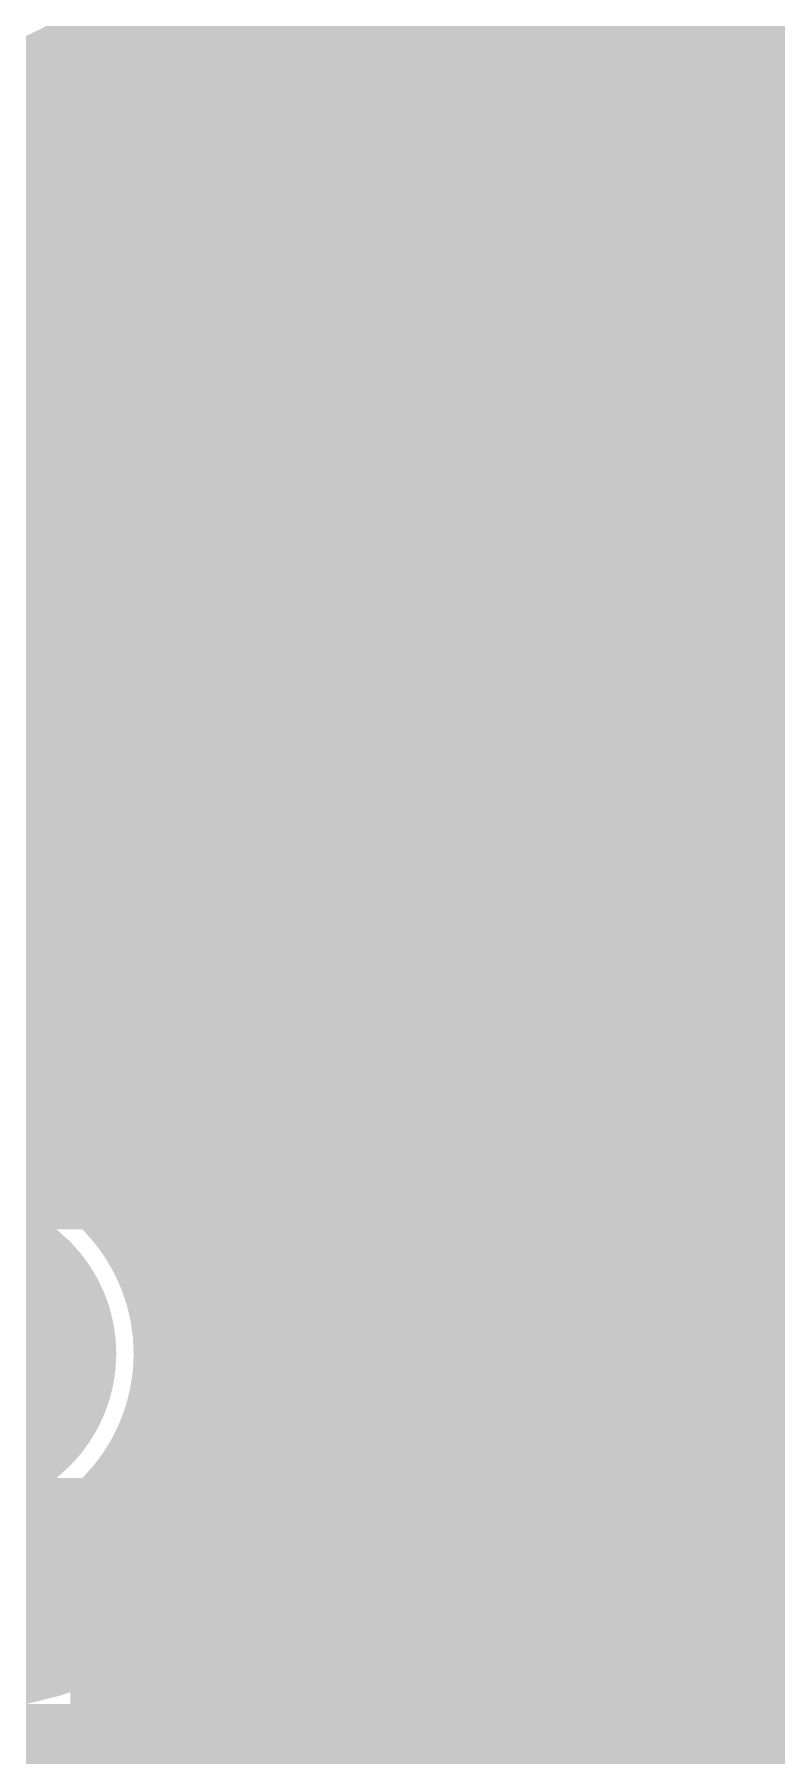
# Model space of a CAD drawing. Header units: millimetres. Extents: x 13 to 259, y -2 to 326.
# Drawn here: x 141.245 to 142.888, y 76.286 to 80.094 of the extents above; entities that cross this region are included whole.
import ezdxf

# ---------------------------------------------------------------- set-up
doc = ezdxf.new("R2010")
doc.units = ezdxf.units.MM
for name, color, linetype in [('BottomLayer', 5, 'Continuous'), ('BottomOverlay', 54, 'Continuous'), ('BottomPaste', 16, 'Continuous'), ('BottomSolder', 6, 'Continuous'), ('ConnectLayer', 7, 'Continuous'), ('DrillDrawing', 1, 'Continuous'), ('Mechanical14', 56, 'Continuous'), ('Mechanical16', 56, 'Continuous'), ('Mechanical8', 56, 'Continuous'), ('MidLayer1', 16, 'Continuous'), ('MidLayer2', 76, 'Continuous'), ('MidLayer3', 90, 'Continuous'), ('MidLayer4', 156, 'Continuous'), ('MidLayer5', 130, 'Continuous'), ('MidLayer6', 216, 'Continuous'), ('MultiLayer', 9, 'Continuous'), ('TopLayer', 1, 'Continuous'), ('TopOverlay', 2, 'Continuous'), ('TopSolder', 216, 'Continuous')]:
    doc.layers.add(name, color=color, linetype=linetype)

# ---------------------------------------------------------------- blocks, each defined once
blk = doc.blocks.new('QFN50P400X400X80_21N_S275_B_89')
at = {"layer": 'BottomLayer', "const_width": 0.3}
for points in [[(0.5, 1.75), (0.5, 2.25)], [(1, 1.75), (1, 2.25)], [(2.25, 1), (1.75, 1)], [(2.25, 0.5), (1.75, 0.5)], [(2.25, 0), (1.75, 0)], [(2.25, -0.5), (1.75, -0.5)], [(2.25, -1), (1.75, -1)]]:
    blk.add_lwpolyline(points, dxfattribs=at)
at = {"layer": 'BottomLayer', "const_width": 0.15}
for points in [[(0.425, 2.25, 1), (0.575, 2.25, 1)], [(0.925, 2.25, 1), (1.075, 2.25, 1)], [(0.425, 1.75, 1), (0.575, 1.75, 1)], [(0.925, 1.75, 1), (1.075, 1.75, 1)], [(1.675, 1, 1), (1.825, 1, 1)], [(1.675, 0.5, 1), (1.825, 0.5, 1)], [(1.675, 0, 1), (1.825, 0, 1)], [(1.675, -0.5, 1), (1.825, -0.5, 1)], [(1.675, -1, 1), (1.825, -1, 1)]]:
    blk.add_lwpolyline(points, format="xyb", close=True, dxfattribs=at)
at = {"layer": 'BottomLayer'}
blk.add_solid([(-1.375, -1.375), (1.375, -1.375), (-1.375, 1.375), (1.375, 1.375)], dxfattribs=at)
at = {"layer": 'BottomOverlay', "const_width": 0.2}
blk.add_lwpolyline([(2, 2), (1.5, 2)], dxfattribs=at)
at = {"layer": 'BottomOverlay', "const_width": 0.1}
blk.add_lwpolyline([(1.45, 2, 1), (1.55, 2, 1)], format="xyb", close=True, dxfattribs=at)
at = {"layer": 'BottomPaste', "const_width": 0.3}
for points in [[(0.5, 1.75), (0.5, 2.25)], [(1, 1.75), (1, 2.25)], [(2.25, 1), (1.75, 1)], [(2.25, 0.5), (1.75, 0.5)], [(2.25, 0), (1.75, 0)], [(2.25, -0.5), (1.75, -0.5)], [(2.25, -1), (1.75, -1)]]:
    blk.add_lwpolyline(points, dxfattribs=at)
at = {"layer": 'BottomPaste', "const_width": 0.15}
for points in [[(0.425, 2.25, 1), (0.575, 2.25, 1)], [(0.925, 2.25, 1), (1.075, 2.25, 1)], [(0.425, 1.75, 1), (0.575, 1.75, 1)], [(0.925, 1.75, 1), (1.075, 1.75, 1)], [(1.675, 1, 1), (1.825, 1, 1)], [(1.675, 0.5, 1), (1.825, 0.5, 1)], [(1.675, 0, 1), (1.825, 0, 1)], [(1.675, -0.5, 1), (1.825, -0.5, 1)], [(1.675, -1, 1), (1.825, -1, 1)]]:
    blk.add_lwpolyline(points, format="xyb", close=True, dxfattribs=at)
at = {"layer": 'BottomPaste'}
blk.add_solid([(-1.375, -1.375), (1.375, -1.375), (-1.375, 1.375), (1.375, 1.375)], dxfattribs=at)
at = {"layer": 'BottomSolder', "const_width": 0.5032}
for points in [[(0, 1.75), (0, 2.25)], [(0.5, 1.75), (0.5, 2.25)], [(1, 1.75), (1, 2.25)], [(2.25, 1), (1.75, 1)], [(2.25, 0.5), (1.75, 0.5)], [(2.25, 0), (1.75, 0)], [(2.25, -0.5), (1.75, -0.5)], [(2.25, -1), (1.75, -1)]]:
    blk.add_lwpolyline(points, dxfattribs=at)
at = {"layer": 'BottomSolder', "const_width": 0.2516}
for points in [[(-0.1258, 2.25, 1), (0.1258, 2.25, 1)], [(0.3742, 2.25, 1), (0.6258, 2.25, 1)], [(0.8742, 2.25, 1), (1.1258, 2.25, 1)], [(-0.1258, 1.75, 1), (0.1258, 1.75, 1)], [(0.3742, 1.75, 1), (0.6258, 1.75, 1)], [(0.8742, 1.75, 1), (1.1258, 1.75, 1)], [(1.6242, 1, 1), (1.8758, 1, 1)], [(1.6242, 0.5, 1), (1.8758, 0.5, 1)], [(1.6242, 0, 1), (1.8758, 0, 1)], [(1.6242, -0.5, 1), (1.8758, -0.5, 1)], [(1.6242, -1, 1), (1.8758, -1, 1)]]:
    blk.add_lwpolyline(points, format="xyb", close=True, dxfattribs=at)
at = {"layer": 'BottomSolder'}
blk.add_solid([(-1.4766, -1.4766), (1.4766, -1.4766), (-1.4766, 1.4766), (1.4766, 1.4766)], dxfattribs=at)
at = {"layer": 'Mechanical14', "const_width": 0.1}
blk.add_lwpolyline([(2, 2), (-2, 2)], dxfattribs=at)
at = {"layer": 'Mechanical16'}
for points, const_width in [([(0.35, 0, 1), (-0.35, 0, 1)], 0.05), ([(0.3375, 0, 1), (0.3625, 0, 1)], 0.025), ([(0.4875, 0, 1), (0.5125, 0, 1)], 0.025)]:
    blk.add_lwpolyline(points, format="xyb", close=True, dxfattribs=dict(at, const_width=const_width))
at = {"layer": 'Mechanical16', "const_width": 0.05}
blk.add_lwpolyline([(0.5, 0), (-0.5, 0)], dxfattribs=at)
blk = doc.blocks.new('SAMTEC_ASP_127797_01_185')
at = {"layer": 'Mechanical14', "const_width": 0.1}
for points in [[(22.0726, 7.3406, -0.414214), (22.3266, 7.0866)], [(23.3934, 7.0866, -0.414214), (23.6474, 7.3406)], [(22.5806, 6.1722, -0.414214), (22.3266, 6.4262)], [(22.5806, 6.1722, -0.414214), (22.3266, 6.4262)], [(23.3934, 6.4262, -0.414214), (23.1394, 6.1722)], [(23.3934, 6.4262, -0.414214), (23.1394, 6.1722)]]:
    blk.add_lwpolyline(points, format="xyb", dxfattribs=at)
for points in [[(27.1272, 7.3406), (23.6474, 7.3406)], [(27.1272, 7.3406), (23.6474, 7.3406)], [(22.3266, 6.4262), (22.3266, 7.0866)], [(22.3266, 6.4262), (22.3266, 7.0866)], [(23.3934, 6.4262), (23.3934, 7.0866)], [(23.3934, 6.4262), (23.3934, 7.0866)], [(23.1394, 6.1722), (22.5806, 6.1722)], [(23.1394, 6.1722), (22.5806, 6.1722)]]:
    blk.add_lwpolyline(points, dxfattribs=at)
at = {"layer": 'Mechanical14', "const_width": 0.05}
for points in [[(23.6224, 7.3406, 1), (23.6724, 7.3406, 1)], [(23.6224, 7.3406, 1), (23.6724, 7.3406, 1)], [(23.6224, 7.3406, 1), (23.6724, 7.3406, 1)], [(22.3016, 7.0866, 1), (22.3516, 7.0866, 1)], [(22.3016, 7.0866, 1), (22.3516, 7.0866, 1)], [(22.3016, 7.0866, 1), (22.3516, 7.0866, 1)], [(23.3684, 7.0866, 1), (23.4184, 7.0866, 1)], [(23.3684, 7.0866, 1), (23.4184, 7.0866, 1)], [(23.3684, 7.0866, 1), (23.4184, 7.0866, 1)], [(22.3016, 6.4262, 1), (22.3516, 6.4262, 1)], [(22.3016, 6.4262, 1), (22.3516, 6.4262, 1)], [(22.3016, 6.4262, 1), (22.3516, 6.4262, 1)], [(22.3016, 6.4262, 1), (22.3516, 6.4262, 1)], [(23.3684, 6.4262, 1), (23.4184, 6.4262, 1)], [(23.3684, 6.4262, 1), (23.4184, 6.4262, 1)], [(23.3684, 6.4262, 1), (23.4184, 6.4262, 1)], [(23.3684, 6.4262, 1), (23.4184, 6.4262, 1)], [(22.5556, 6.1722, 1), (22.6056, 6.1722, 1)], [(22.5556, 6.1722, 1), (22.6056, 6.1722, 1)], [(22.5556, 6.1722, 1), (22.6056, 6.1722, 1)], [(22.5556, 6.1722, 1), (22.6056, 6.1722, 1)], [(23.1144, 6.1722, 1), (23.1644, 6.1722, 1)], [(23.1144, 6.1722, 1), (23.1644, 6.1722, 1)], [(23.1144, 6.1722, 1), (23.1644, 6.1722, 1)], [(23.1144, 6.1722, 1), (23.1644, 6.1722, 1)]]:
    blk.add_lwpolyline(points, format="xyb", close=True, dxfattribs=at)
at = {"layer": 'TopOverlay', "const_width": 0.2}
for points in [[(22.0726, 7.3406, -0.414214), (22.3266, 7.0866)], [(23.3934, 7.0866, -0.414214), (23.6474, 7.3406)], [(22.5806, 6.1722, -0.414214), (22.3266, 6.4262)], [(22.5806, 6.1722, -0.414214), (22.3266, 6.4262)], [(23.3934, 6.4262, -0.414214), (23.1394, 6.1722)], [(23.3934, 6.4262, -0.414214), (23.1394, 6.1722)]]:
    blk.add_lwpolyline(points, format="xyb", dxfattribs=at)
for points in [[(27.1272, 7.3406), (23.6474, 7.3406)], [(27.1272, 7.3406), (23.6474, 7.3406)], [(22.3266, 6.4262), (22.3266, 7.0866)], [(22.3266, 6.4262), (22.3266, 7.0866)], [(23.3934, 6.4262), (23.3934, 7.0866)], [(23.3934, 6.4262), (23.3934, 7.0866)], [(23.1394, 6.1722), (22.5806, 6.1722)], [(23.1394, 6.1722), (22.5806, 6.1722)]]:
    blk.add_lwpolyline(points, dxfattribs=at)
at = {"layer": 'TopOverlay', "const_width": 0.1}
for points in [[(23.5974, 7.3406, 1), (23.6974, 7.3406, 1)], [(23.5974, 7.3406, 1), (23.6974, 7.3406, 1)], [(23.5974, 7.3406, 1), (23.6974, 7.3406, 1)], [(22.2766, 7.0866, 1), (22.3766, 7.0866, 1)], [(22.2766, 7.0866, 1), (22.3766, 7.0866, 1)], [(22.2766, 7.0866, 1), (22.3766, 7.0866, 1)], [(23.3434, 7.0866, 1), (23.4434, 7.0866, 1)], [(23.3434, 7.0866, 1), (23.4434, 7.0866, 1)], [(23.3434, 7.0866, 1), (23.4434, 7.0866, 1)], [(22.2766, 6.4262, 1), (22.3766, 6.4262, 1)], [(22.2766, 6.4262, 1), (22.3766, 6.4262, 1)], [(22.2766, 6.4262, 1), (22.3766, 6.4262, 1)], [(22.2766, 6.4262, 1), (22.3766, 6.4262, 1)], [(23.3434, 6.4262, 1), (23.4434, 6.4262, 1)], [(23.3434, 6.4262, 1), (23.4434, 6.4262, 1)], [(23.3434, 6.4262, 1), (23.4434, 6.4262, 1)], [(23.3434, 6.4262, 1), (23.4434, 6.4262, 1)], [(22.5306, 6.1722, 1), (22.6306, 6.1722, 1)], [(22.5306, 6.1722, 1), (22.6306, 6.1722, 1)], [(22.5306, 6.1722, 1), (22.6306, 6.1722, 1)], [(22.5306, 6.1722, 1), (22.6306, 6.1722, 1)], [(23.0894, 6.1722, 1), (23.1894, 6.1722, 1)], [(23.0894, 6.1722, 1), (23.1894, 6.1722, 1)], [(23.0894, 6.1722, 1), (23.1894, 6.1722, 1)], [(23.0894, 6.1722, 1), (23.1894, 6.1722, 1)]]:
    blk.add_lwpolyline(points, format="xyb", close=True, dxfattribs=at)

msp = doc.modelspace()

# ---------------------------------------------------------------- linework, layer by layer
at = {"layer": 'BottomLayer'}
for points, const_width in [([(141.95, 79.775, 1), (142.2, 79.775, 1)], 0.25), ([(142.95, 78.8, 1), (143.2, 78.8, 1)], 0.25), ([(142.525, 78.3, 1), (142.625, 78.3, 1)], 0.1), ([(142.525, 78.3, 1), (142.625, 78.3, 1)], 0.1), ([(141.95, 77.825, 1), (142.2, 77.825, 1)], 0.25), ([(140.95, 77.175, 1), (141.2, 77.175, 1)], 0.25), ([(142.025, 76.825, 1), (142.125, 76.825, 1)], 0.1), ([(142.025, 76.8, 1), (142.125, 76.8, 1)], 0.1), ([(142.025, 76.8, 1), (142.125, 76.8, 1)], 0.1), ([(142.525, 76.8, 1), (142.625, 76.8, 1)], 0.1)]:
    msp.add_lwpolyline(points, format="xyb", close=True, dxfattribs=dict(at, const_width=const_width))
at = {"layer": 'BottomLayer', "const_width": 0.2}
for points in [[(142.575, 78.3), (143.075, 78.8)], [(142.575, 76.8), (142.575, 78.3)], [(142.075, 76.8), (142.075, 76.825)], [(142.075, 75.75), (142.075, 76.8)]]:
    msp.add_lwpolyline(points, dxfattribs=at)
at = {"layer": 'BottomSolder', "const_width": 0.3516}
for points in [[(141.8992, 79.775, 1), (142.2508, 79.775, 1)], [(142.8992, 78.8, 1), (143.2508, 78.8, 1)], [(141.8992, 77.825, 1), (142.2508, 77.825, 1)], [(140.8992, 77.175, 1), (141.2508, 77.175, 1)]]:
    msp.add_lwpolyline(points, format="xyb", close=True, dxfattribs=at)
at = {"layer": 'ConnectLayer', "const_width": 0.4}
for points in [[(133.5206, 87.0963), (144.7916, 75.8253)], [(133.5206, 87.0963), (144.7916, 75.8253)], [(137.3359, 85.8265), (145.499, 77.6634)], [(137.3359, 85.8265), (145.499, 77.6634)], [(139.6968, 83.4657), (143.7975, 79.365)], [(133.8317, 83.3912), (141.4852, 75.7377)], [(133.8317, 83.3912), (141.4852, 75.7377)], [(137.8712, 82.7457), (141.2519, 79.365)], [(141.3412, 77.7016), (145.5246, 81.885)], [(141.3412, 77.7016), (145.5246, 81.885)], [(142.8568, 79.2172), (145.5246, 81.885)], [(141.525, 81.6374), (143.4652, 79.6973)], [(135.0975, 73.155), (143.2559, 81.3134)], [(135.0975, 73.155), (143.2559, 81.3134)], [(141.3075, 79.365), (143.2559, 81.3134)], [(135.5461, 72.755), (143.8515, 81.0605)], [(135.5461, 72.755), (143.8515, 81.0605)], [(142.1561, 79.365), (143.8515, 81.0605)], [(142.6578, 79.8669), (143.8514, 81.0605)], [(141.6054, 80.7086), (144.691, 77.6229)], [(141.6054, 80.7086), (144.691, 77.6229)], [(141.6054, 80.7086), (143.2051, 79.1088)], [(141.525, 79.9885), (141.525, 80.0684)], [(141.665, 77.1769), (144.5656, 80.0775)], [(141.665, 77.1769), (144.5656, 80.0775)], [(141.4613, 80.0041), (144.5408, 76.9246)], [(141.4613, 80.0041), (144.5408, 76.9246)], [(141.4613, 80.0041), (142.1004, 79.365)], [(143.0276, 79.3881), (143.462, 79.8225)], [(136.2985, 70.9619), (145.1236, 79.787)], [(136.2985, 70.9619), (145.1236, 79.787)], [(141.525, 76.1885), (145.1235, 79.787)], [(142.6538, 79.6602), (142.9397, 79.3743)], [(141.525, 78.0385), (141.525, 79.5615)], [(140.9115, 79.365), (142.4856, 79.365)], [(142.4016, 76.2164), (145.5239, 79.3387)], [(142.4016, 76.2164), (145.5239, 79.3387)], [(142.2529, 79.2125), (142.5068, 78.9586)], [(141.525, 78.7341), (141.9832, 79.1922)], [(141.525, 79.0918), (142.2199, 78.3969)], [(140.8077, 78.9607), (143.7639, 76.0044)], [(140.8077, 78.9607), (143.7639, 76.0044)], [(142.0541, 78.4146), (142.487, 78.8475)], [(140.675, 78.825), (142.4856, 78.825)], [(141.5997, 78.1745), (141.5997, 78.825)], [(142.1997, 78.4017), (142.1997, 78.825)], [(140.3801, 78.5998), (142.52, 78.5998)], [(140.3627, 78.5571), (141.1611, 77.7587)], [(140.3627, 78.5571), (141.1611, 77.7587)], [(142.5939, 78.1059), (142.7782, 78.2902)], [(142.7997, 68.24), (142.7997, 78.2782)], [(141.525, 78.2433), (141.5972, 78.1711)], [(138.9262, 77.9998), (141.5115, 77.9998)], [(142.6385, 77.9998), (143.4865, 77.9998)], [(142.647, 77.9699), (144.7916, 75.8253)], [(141.7375, 75.5525), (143.6133, 77.4283)], [(141.7375, 75.5525), (143.6133, 77.4283)], [(142.4841, 77.3998), (143.641, 77.3998)], [(142.4212, 77.3472), (143.7639, 76.0044)], [(141.665, 77.177), (141.7942, 77.3062)], [(141.6587, 77.2611), (143.3136, 75.6062)], [(141.6587, 77.2611), (143.3136, 75.6062)], [(141.6587, 77.2611), (143.3136, 75.6063)], [(142.1997, 76.3017), (142.1997, 77.2483)], [(141.5997, 76.0745), (141.5997, 76.9052)], [(141.525, 75.5858), (141.525, 76.7934)], [(141.5304, 76.7998), (144.6197, 76.7998)], [(141.3932, 76.6782), (141.8162, 76.2552)], [(141.3932, 76.6782), (141.8162, 76.2552)], [(136.1669, 71.6788), (141.0731, 76.585)], [(136.1669, 71.6788), (141.0731, 76.585)], [(141.525, 76.5463), (142.4956, 75.5757)], [(68.24, 76.1998), (141.7249, 76.1998)], [(142.4252, 76.1998), (151.36, 76.1998)]]:
    msp.add_lwpolyline(points, dxfattribs=at)
at = {"layer": 'ConnectLayer'}
for points, const_width in [([(141.665, 80.45, 1), (140.485, 80.45, 1)], 0.4), ([(141.665, 80.45, 1), (140.485, 80.45, 1)], 0.4), ([(141.665, 80.45, 1), (140.485, 80.45, 1)], 0.4), ([(141.425, 80.0684, 1), (141.625, 80.0684, 1)], 0.2), ([(141.425, 80.0684, 1), (141.625, 80.0684, 1)], 0.2), ([(141.3613, 80.0041, 1), (141.5613, 80.0041, 1)], 0.2), ([(141.3613, 80.0041, 1), (141.5613, 80.0041, 1)], 0.2), ([(141.3613, 80.0041, 1), (141.5613, 80.0041, 1)], 0.2), ([(141.425, 79.9885, 1), (141.625, 79.9885, 1)], 0.2), ([(141.425, 79.9885, 1), (141.625, 79.9885, 1)], 0.2), ([(142.5578, 79.8669, 1), (142.7578, 79.8669, 1)], 0.2), ([(141.9284, 79.7931, 1), (142.1284, 79.7931, 1)], 0.2), ([(141.9284, 79.7569, 1), (142.1284, 79.7569, 1)], 0.2), ([(142.025, 79.775, 1), (142.225, 79.775, 1)], 0.2), ([(142.025, 79.775, 1), (142.225, 79.775, 1)], 0.2), ([(142.565, 79.775, 1), (142.765, 79.775, 1)], 0.2), ([(142.565, 79.775, 1), (142.765, 79.775, 1)], 0.2), ([(142.5538, 79.6602, 1), (142.7538, 79.6602, 1)], 0.2), ([(141.425, 79.5615, 1), (141.625, 79.5615, 1)], 0.2), ([(141.425, 79.5615, 1), (141.625, 79.5615, 1)], 0.2), ([(141.1519, 79.365, 1), (141.3519, 79.365, 1)], 0.2), ([(141.2075, 79.365, 1), (141.4075, 79.365, 1)], 0.2), ([(142.0004, 79.365, 1), (142.2004, 79.365, 1)], 0.2), ([(142.0561, 79.365, 1), (142.2561, 79.365, 1)], 0.2), ([(143.665, 78.8, 1), (142.485, 78.8, 1)], 0.4), ([(142.3856, 79.365, 1), (142.5856, 79.365, 1)], 0.2), ([(142.3856, 79.365, 1), (142.5856, 79.365, 1)], 0.2), ([(142.3856, 79.365, 1), (142.5856, 79.365, 1)], 0.2), ([(142.8397, 79.3743, 1), (143.0397, 79.3743, 1)], 0.2), ([(142.9276, 79.3881, 1), (143.1276, 79.3881, 1)], 0.2), ([(142.1529, 79.2125, 1), (142.3529, 79.2125, 1)], 0.2), ([(142.7568, 79.2172, 1), (142.9568, 79.2172, 1)], 0.2), ([(141.8832, 79.1922, 1), (142.0832, 79.1922, 1)], 0.2), ([(141.425, 79.0918, 1), (141.625, 79.0918, 1)], 0.2), ([(142.4068, 78.9586, 1), (142.6068, 78.9586, 1)], 0.2), ([(142.387, 78.8475, 1), (142.587, 78.8475, 1)], 0.2), ([(143.125, 78.8, 1), (143.025, 78.8, 1)], 0.4), ([(141.4997, 78.825, 1), (141.6997, 78.825, 1)], 0.2), ([(142.0997, 78.825, 1), (142.2997, 78.825, 1)], 0.2), ([(142.385, 78.8, 1), (142.585, 78.8, 1)], 0.2), ([(142.3856, 78.825, 1), (142.5856, 78.825, 1)], 0.2), ([(142.3856, 78.825, 1), (142.5856, 78.825, 1)], 0.2), ([(142.925, 78.8, 1), (143.125, 78.8, 1)], 0.2), ([(142.9251, 78.8016, 1), (143.1251, 78.8016, 1)], 0.2), ([(142.9256, 78.825, 1), (143.1256, 78.825, 1)], 0.2), ([(142.9256, 78.825, 1), (143.1256, 78.825, 1)], 0.2), ([(141.425, 78.7341, 1), (141.625, 78.7341, 1)], 0.2), ([(142.42, 78.5998, 1), (142.62, 78.5998, 1)], 0.2), ([(142.665, 77.825, 1), (141.485, 77.825, 1)], 0.4), ([(141.9541, 78.4146, 1), (142.1541, 78.4146, 1)], 0.2), ([(142.0997, 78.4017, 1), (142.2997, 78.4017, 1)], 0.2), ([(142.1199, 78.3969, 1), (142.3199, 78.3969, 1)], 0.2), ([(142.6782, 78.2902, 1), (142.8782, 78.2902, 1)], 0.2), ([(142.6997, 78.2782, 1), (142.8997, 78.2782, 1)], 0.2), ([(141.425, 78.2433, 1), (141.625, 78.2433, 1)], 0.2), ([(141.4972, 78.1711, 1), (141.6972, 78.1711, 1)], 0.2), ([(141.4997, 78.1745, 1), (141.6997, 78.1745, 1)], 0.2), ([(142.4939, 78.1059, 1), (142.6939, 78.1059, 1)], 0.2), ([(141.425, 78.0385, 1), (141.625, 78.0385, 1)], 0.2), ([(141.425, 78.0385, 1), (141.625, 78.0385, 1)], 0.2), ([(141.4115, 77.9998, 1), (141.6115, 77.9998, 1)], 0.2), ([(142.5385, 77.9998, 1), (142.7385, 77.9998, 1)], 0.2), ([(142.547, 77.9699, 1), (142.747, 77.9699, 1)], 0.2), ([(142.125, 77.825, 1), (142.025, 77.825, 1)], 0.4), ([(141.9284, 77.8431, 1), (142.1284, 77.8431, 1)], 0.2), ([(141.385, 77.825, 1), (141.585, 77.825, 1)], 0.2), ([(141.925, 77.825, 1), (142.125, 77.825, 1)], 0.2), ([(141.9284, 77.8069, 1), (142.1284, 77.8069, 1)], 0.2), ([(142.025, 77.825, 1), (142.225, 77.825, 1)], 0.2), ([(142.025, 77.825, 1), (142.225, 77.825, 1)], 0.2), ([(142.025, 77.825, 1), (142.225, 77.825, 1)], 0.2), ([(142.565, 77.825, 1), (142.765, 77.825, 1)], 0.2), ([(142.565, 77.825, 1), (142.765, 77.825, 1)], 0.2), ([(142.565, 77.825, 1), (142.765, 77.825, 1)], 0.2), ([(141.665, 77.175, 1), (140.485, 77.175, 1)], 0.4), ([(141.665, 77.175, 1), (140.485, 77.175, 1)], 0.4), ([(141.665, 77.175, 1), (140.485, 77.175, 1)], 0.4), ([(141.0611, 77.7587, 1), (141.2611, 77.7587, 1)], 0.2), ([(141.0611, 77.7587, 1), (141.2611, 77.7587, 1)], 0.2), ([(141.2412, 77.7016, 1), (141.4412, 77.7016, 1)], 0.2), ([(141.2412, 77.7016, 1), (141.4412, 77.7016, 1)], 0.2), ([(141.425, 77.6115, 1), (141.625, 77.6115, 1)], 0.2), ([(141.425, 77.5566, 1), (141.625, 77.5566, 1)], 0.2), ([(142.3841, 77.3998, 1), (142.5841, 77.3998, 1)], 0.2), ([(142.3212, 77.3472, 1), (142.5212, 77.3472, 1)], 0.2), ([(141.6942, 77.3062, 1), (141.8942, 77.3062, 1)], 0.2), ([(141.5587, 77.2611, 1), (141.7587, 77.2611, 1)], 0.2), ([(141.5587, 77.2611, 1), (141.7587, 77.2611, 1)], 0.2), ([(141.5587, 77.2611, 1), (141.7587, 77.2611, 1)], 0.2), ([(142.0997, 77.2483, 1), (142.2997, 77.2483, 1)], 0.2), ([(141.565, 77.177, 1), (141.765, 77.177, 1)], 0.2), ([(141.565, 77.1769, 1), (141.765, 77.1769, 1)], 0.2), ([(141.565, 77.1769, 1), (141.765, 77.1769, 1)], 0.2), ([(141.565, 77.175, 1), (141.765, 77.175, 1)], 0.2), ([(141.565, 77.175, 1), (141.765, 77.175, 1)], 0.2), ([(141.565, 77.175, 1), (141.765, 77.175, 1)], 0.2), ([(141.565, 77.175, 1), (141.765, 77.175, 1)], 0.2), ([(141.565, 77.175, 1), (141.765, 77.175, 1)], 0.2), ([(141.4997, 76.9052, 1), (141.6997, 76.9052, 1)], 0.2), ([(141.425, 76.7934, 1), (141.625, 76.7934, 1)], 0.2), ([(141.425, 76.7934, 1), (141.625, 76.7934, 1)], 0.2), ([(141.4304, 76.7998, 1), (141.6304, 76.7998, 1)], 0.2), ([(141.2932, 76.6782, 1), (141.4932, 76.6782, 1)], 0.2), ([(141.2932, 76.6782, 1), (141.4932, 76.6782, 1)], 0.2), ([(140.9731, 76.585, 1), (141.1731, 76.585, 1)], 0.2), ([(140.9731, 76.585, 1), (141.1731, 76.585, 1)], 0.2), ([(141.425, 76.5463, 1), (141.625, 76.5463, 1)], 0.2), ([(142.665, 75.725, 1), (141.485, 75.725, 1)], 0.4), ([(142.665, 75.725, 1), (141.485, 75.725, 1)], 0.4), ([(142.0997, 76.3017, 1), (142.2997, 76.3017, 1)], 0.2), ([(141.7162, 76.2552, 1), (141.9162, 76.2552, 1)], 0.2), ([(141.7162, 76.2552, 1), (141.9162, 76.2552, 1)], 0.2), ([(141.6249, 76.1998, 1), (141.8249, 76.1998, 1)], 0.2), ([(142.3016, 76.2164, 1), (142.5016, 76.2164, 1)], 0.2), ([(142.3016, 76.2164, 1), (142.5016, 76.2164, 1)], 0.2), ([(142.3252, 76.1998, 1), (142.5252, 76.1998, 1)], 0.2), ([(141.425, 76.1885, 1), (141.625, 76.1885, 1)], 0.2)]:
    msp.add_lwpolyline(points, format="xyb", close=True, dxfattribs=dict(at, const_width=const_width))
at = {"layer": 'ConnectLayer', "const_width": 0.4}
for points in [[(141.665, 80.45, -0.17766), (141.525, 80.0684)], [(141.525, 79.9885, -0.83008), (142.665, 79.775)], [(142.0284, 79.7931, -0.83008), (142.125, 79.775)], [(142.665, 79.775, -0.83008), (141.525, 79.5615)], [(142.125, 79.775, -0.83008), (142.0284, 79.7569)], [(142.4856, 79.365, -0.414214), (143.0256, 78.825)], [(142.4856, 79.365, -0.414214), (143.0256, 78.825)], [(143.665, 78.8, -1.021422), (142.4856, 78.825)], [(143.125, 78.8, -1.016508), (143.0251, 78.8016)], [(141.525, 78.0385, -0.83008), (142.665, 77.825)], [(142.0284, 77.8431, -0.83008), (142.125, 77.825)], [(142.665, 77.825, -0.83008), (141.525, 77.6115)], [(142.125, 77.825, -0.83008), (142.0284, 77.8069)], [(141.525, 77.5566, -0.17766), (141.665, 77.175)], [(141.665, 77.175, -0.17766), (141.525, 76.7934)], [(141.7251, 75.25, -1.62577), (142.665, 75.725)]]:
    msp.add_lwpolyline(points, format="xyb", dxfattribs=at)
at = {"layer": 'DrillDrawing', "const_width": 0.0508}
for points in [[(141.948, 79.902), (141.948, 80.029)], [(141.948, 80.029), (142.202, 80.029)], [(142.202, 79.902), (142.202, 80.029)], [(141.821, 79.648), (141.821, 79.902)], [(141.821, 79.902), (141.948, 79.902)], [(142.202, 79.902), (142.329, 79.902)], [(142.329, 79.648), (142.329, 79.902)], [(141.821, 79.648), (141.948, 79.648)], [(141.948, 79.521), (141.948, 79.648)], [(142.202, 79.648), (142.329, 79.648)], [(142.202, 79.521), (142.202, 79.648)], [(141.948, 79.521), (142.202, 79.521)], [(142.821, 78.673), (142.821, 78.927)], [(142.821, 78.927), (142.948, 78.927)], [(142.821, 78.673), (142.948, 78.673)], [(141.948, 77.952), (141.948, 78.079)], [(141.948, 78.079), (142.202, 78.079)], [(142.202, 77.952), (142.202, 78.079)], [(141.821, 77.698), (141.821, 77.952)], [(141.821, 77.952), (141.948, 77.952)], [(142.202, 77.952), (142.329, 77.952)], [(142.329, 77.698), (142.329, 77.952)], [(141.821, 77.698), (141.948, 77.698)], [(141.948, 77.571), (141.948, 77.698)], [(142.202, 77.698), (142.329, 77.698)], [(142.202, 77.571), (142.202, 77.698)], [(141.948, 77.571), (142.202, 77.571)], [(141.202, 77.302), (141.329, 77.302)], [(141.329, 77.048), (141.329, 77.302)], [(141.202, 77.048), (141.329, 77.048)]]:
    msp.add_lwpolyline(points, dxfattribs=at)
at = {"layer": 'DrillDrawing', "const_width": 0.0254}
for points in [[(141.9353, 80.029, 1), (141.9607, 80.029, 1)], [(141.9353, 80.029, 1), (141.9607, 80.029, 1)], [(142.1893, 80.029, 1), (142.2147, 80.029, 1)], [(142.1893, 80.029, 1), (142.2147, 80.029, 1)], [(141.8083, 79.902, 1), (141.8337, 79.902, 1)], [(141.8083, 79.902, 1), (141.8337, 79.902, 1)], [(141.9353, 79.902, 1), (141.9607, 79.902, 1)], [(141.9353, 79.902, 1), (141.9607, 79.902, 1)], [(142.1893, 79.902, 1), (142.2147, 79.902, 1)], [(142.1893, 79.902, 1), (142.2147, 79.902, 1)], [(142.3163, 79.902, 1), (142.3417, 79.902, 1)], [(142.3163, 79.902, 1), (142.3417, 79.902, 1)], [(141.8083, 79.648, 1), (141.8337, 79.648, 1)], [(141.8083, 79.648, 1), (141.8337, 79.648, 1)], [(141.9353, 79.648, 1), (141.9607, 79.648, 1)], [(141.9353, 79.648, 1), (141.9607, 79.648, 1)], [(142.1893, 79.648, 1), (142.2147, 79.648, 1)], [(142.1893, 79.648, 1), (142.2147, 79.648, 1)], [(142.3163, 79.648, 1), (142.3417, 79.648, 1)], [(142.3163, 79.648, 1), (142.3417, 79.648, 1)], [(141.9353, 79.521, 1), (141.9607, 79.521, 1)], [(141.9353, 79.521, 1), (141.9607, 79.521, 1)], [(142.1893, 79.521, 1), (142.2147, 79.521, 1)], [(142.1893, 79.521, 1), (142.2147, 79.521, 1)], [(142.8083, 78.927, 1), (142.8337, 78.927, 1)], [(142.8083, 78.927, 1), (142.8337, 78.927, 1)], [(142.8083, 78.673, 1), (142.8337, 78.673, 1)], [(142.8083, 78.673, 1), (142.8337, 78.673, 1)], [(141.9353, 78.079, 1), (141.9607, 78.079, 1)], [(141.9353, 78.079, 1), (141.9607, 78.079, 1)], [(142.1893, 78.079, 1), (142.2147, 78.079, 1)], [(142.1893, 78.079, 1), (142.2147, 78.079, 1)], [(141.8083, 77.952, 1), (141.8337, 77.952, 1)], [(141.8083, 77.952, 1), (141.8337, 77.952, 1)], [(141.9353, 77.952, 1), (141.9607, 77.952, 1)], [(141.9353, 77.952, 1), (141.9607, 77.952, 1)], [(142.1893, 77.952, 1), (142.2147, 77.952, 1)], [(142.1893, 77.952, 1), (142.2147, 77.952, 1)], [(142.3163, 77.952, 1), (142.3417, 77.952, 1)], [(142.3163, 77.952, 1), (142.3417, 77.952, 1)], [(141.8083, 77.698, 1), (141.8337, 77.698, 1)], [(141.8083, 77.698, 1), (141.8337, 77.698, 1)], [(141.9353, 77.698, 1), (141.9607, 77.698, 1)], [(141.9353, 77.698, 1), (141.9607, 77.698, 1)], [(142.1893, 77.698, 1), (142.2147, 77.698, 1)], [(142.1893, 77.698, 1), (142.2147, 77.698, 1)], [(142.3163, 77.698, 1), (142.3417, 77.698, 1)], [(142.3163, 77.698, 1), (142.3417, 77.698, 1)], [(141.9353, 77.571, 1), (141.9607, 77.571, 1)], [(141.9353, 77.571, 1), (141.9607, 77.571, 1)], [(142.1893, 77.571, 1), (142.2147, 77.571, 1)], [(142.1893, 77.571, 1), (142.2147, 77.571, 1)], [(141.3163, 77.302, 1), (141.3417, 77.302, 1)], [(141.3163, 77.302, 1), (141.3417, 77.302, 1)], [(141.3163, 77.048, 1), (141.3417, 77.048, 1)], [(141.3163, 77.048, 1), (141.3417, 77.048, 1)]]:
    msp.add_lwpolyline(points, format="xyb", close=True, dxfattribs=at)
at = {"layer": 'Mechanical8', "const_width": 0.1}
msp.add_lwpolyline([(141.1, 77.5), (142.1, 77.5)], dxfattribs=at)
at = {"layer": 'Mechanical8', "const_width": 0.05}
msp.add_lwpolyline([(142.075, 77.5, 1), (142.125, 77.5, 1)], format="xyb", close=True, dxfattribs=at)
at = {"layer": 'MidLayer1', "const_width": 0.25}
for points in [[(141.95, 79.775, 1), (142.2, 79.775, 1)], [(142.95, 78.8, 1), (143.2, 78.8, 1)], [(141.95, 77.825, 1), (142.2, 77.825, 1)], [(140.95, 77.175, 1), (141.2, 77.175, 1)]]:
    msp.add_lwpolyline(points, format="xyb", close=True, dxfattribs=at)
at = {"layer": 'MidLayer2', "const_width": 0.2}
for points in [[(141.986, 76.525), (145.811, 80.35)], [(138.3058, 76.525), (141.986, 76.525)]]:
    msp.add_lwpolyline(points, dxfattribs=at)
at = {"layer": 'MidLayer2'}
for points, const_width in [([(141.95, 79.775, 1), (142.2, 79.775, 1)], 0.25), ([(142.95, 78.8, 1), (143.2, 78.8, 1)], 0.25), ([(141.95, 77.825, 1), (142.2, 77.825, 1)], 0.25), ([(140.95, 77.175, 1), (141.2, 77.175, 1)], 0.25), ([(141.936, 76.525, 1), (142.036, 76.525, 1)], 0.1), ([(141.936, 76.525, 1), (142.036, 76.525, 1)], 0.1)]:
    msp.add_lwpolyline(points, format="xyb", close=True, dxfattribs=dict(at, const_width=const_width))
at = {"layer": 'MidLayer3', "const_width": 0.25}
for points in [[(141.95, 79.775, 1), (142.2, 79.775, 1)], [(142.95, 78.8, 1), (143.2, 78.8, 1)], [(141.95, 77.825, 1), (142.2, 77.825, 1)], [(140.95, 77.175, 1), (141.2, 77.175, 1)]]:
    msp.add_lwpolyline(points, format="xyb", close=True, dxfattribs=at)
at = {"layer": 'MidLayer4', "const_width": 0.15}
msp.add_lwpolyline([(141.075, 79.7404), (141.86, 80.5254)], dxfattribs=at)
at = {"layer": 'MidLayer4', "const_width": 0.25}
for points in [[(141.95, 79.775, 1), (142.2, 79.775, 1)], [(142.95, 78.8, 1), (143.2, 78.8, 1)], [(141.95, 77.825, 1), (142.2, 77.825, 1)], [(140.95, 77.175, 1), (141.2, 77.175, 1)]]:
    msp.add_lwpolyline(points, format="xyb", close=True, dxfattribs=at)
at = {"layer": 'MidLayer5', "const_width": 0.25}
for points in [[(141.95, 79.775, 1), (142.2, 79.775, 1)], [(142.95, 78.8, 1), (143.2, 78.8, 1)], [(141.95, 77.825, 1), (142.2, 77.825, 1)], [(140.95, 77.175, 1), (141.2, 77.175, 1)]]:
    msp.add_lwpolyline(points, format="xyb", close=True, dxfattribs=at)
at = {"layer": 'MidLayer6', "const_width": 0.25}
for points in [[(141.95, 79.775, 1), (142.2, 79.775, 1)], [(142.95, 78.8, 1), (143.2, 78.8, 1)], [(141.95, 77.825, 1), (142.2, 77.825, 1)], [(140.95, 77.175, 1), (141.2, 77.175, 1)]]:
    msp.add_lwpolyline(points, format="xyb", close=True, dxfattribs=at)
at = {"layer": 'MultiLayer', "const_width": 0.25}
for points in [[(141.95, 79.775, 1), (142.2, 79.775, 1)], [(142.95, 78.8, 1), (143.2, 78.8, 1)], [(141.95, 77.825, 1), (142.2, 77.825, 1)], [(140.95, 77.175, 1), (141.2, 77.175, 1)]]:
    msp.add_lwpolyline(points, format="xyb", close=True, dxfattribs=at)
at = {"layer": 'TopLayer', "const_width": 0.25}
for points in [[(141.95, 79.775, 1), (142.2, 79.775, 1)], [(142.95, 78.8, 1), (143.2, 78.8, 1)], [(141.95, 77.825, 1), (142.2, 77.825, 1)], [(140.95, 77.175, 1), (141.2, 77.175, 1)]]:
    msp.add_lwpolyline(points, format="xyb", close=True, dxfattribs=at)
at = {"layer": 'TopSolder', "const_width": 0.3516}
for points in [[(141.8992, 79.775, 1), (142.2508, 79.775, 1)], [(142.8992, 78.8, 1), (143.2508, 78.8, 1)], [(141.8992, 77.825, 1), (142.2508, 77.825, 1)], [(140.8992, 77.175, 1), (141.2508, 77.175, 1)]]:
    msp.add_lwpolyline(points, format="xyb", close=True, dxfattribs=at)

# ---------------------------------------------------------------- block references
for name, p, rotation in [('SAMTEC_ASP_127797_01_185', (135.4, 102.2907), 270), ('QFN50P400X400X80_21N_S275_B_89', (143.075, 78.8), 180)]:
    msp.add_blockref(name, p, dxfattribs=dict(rotation=rotation))

doc.saveas('drawing.dxf')
